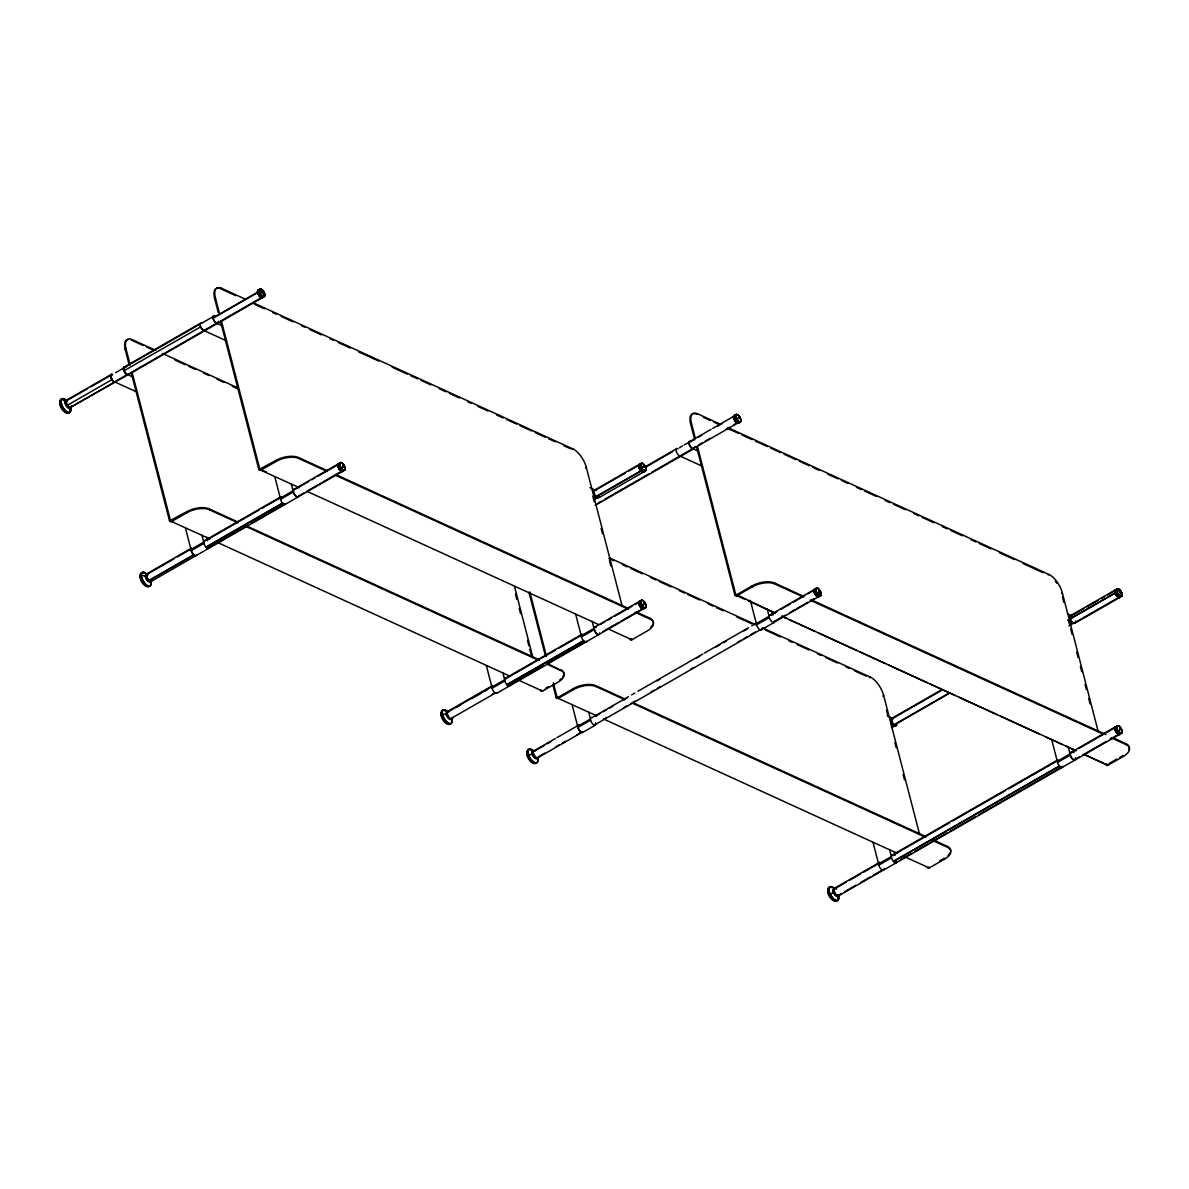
<?xml version="1.0" encoding="UTF-8"?>
<svg xmlns="http://www.w3.org/2000/svg" width="1189" height="1189" viewBox="0 0 1189 1189"><rect width="100%" height="100%" fill="white"/><g stroke="black" fill="none" stroke-linecap="round" stroke-linejoin="round"><path stroke-width="1.5" d="M644.17 466.831L643.888 466.4M342.848 465.657L342.863 466.578M262.903 292.479L262.665 292.137M818.968 592.107L818.597 591.498M1119.86 591.854L1119.815 592.716M738.681 417.562L738.518 418.29M1119.86 728.768L1119.83 729.66M643.888 603.328L643.754 604.116M644.81 470.799L642.803 471.974M640.187 464.349L642.209 463.234M262.695 292.167L262.799 292.301M345.241 469.477L343.339 470.606M646.117 607.178L645.226 607.817M337.958 464.513L339.98 463.383M833.489 892.79L834.574 892.092M821.227 593.415L820.365 593.95M814.019 591.528L816.055 590.383M1118.225 594.158L1116.352 595.258M264.032 292.093L263.17 292.598M258.474 294.575L260.495 293.415M1121.331 733.108L1120.32 733.613M141.105 575.015L140.005 576.635M155.7 350.354L132.142 339.593L131.295 340.084L143.066 345.464M245.038 299.034L221.481 288.258L220.634 288.749L235.779 295.675M128.932 363.908L125.246 349.67L126.093 349.18A16.423 7.283 60.1 0 1 132.142 339.593M218.271 312.588L214.585 298.335L215.432 297.845A16.423 7.283 60.1 0 1 221.481 288.258M66.391 400.277L65.41 401.466M66.762 400.054L111.424 374.386M123.79 367.312L200.361 323.319M68.442 399.682L87.585 388.684M90.78 386.856L111.513 374.936M124.236 367.639L129.021 364.889M132.202 363.061L200.807 323.646M115.645 372.647L125.217 367.148M201.788 323.155L214.555 315.828M212.831 317.953L257.493 292.286M257.835 292.494L213.158 318.162A3.835 1.694 60.1 0 0 215.774 322.516M123.938 370.775L200.792 326.812A3.835 1.694 60.1 0 0 203.111 329.933A3.835 1.694 60.1 0 0 205.043 329.799M67.327 405.33L112.167 379.484A3.835 1.694 60.1 0 1 111.008 376.006A3.835 1.694 60.1 0 1 112.42 374.936M113.713 382.516L70.641 407.262A4.384 1.947 60.1 0 1 67.907 407.515A4.384 1.947 60.1 0 1 65.172 402.432A4.384 1.947 60.1 0 1 67.193 400.812M114.382 381.951L127.149 374.624M129.72 373.316L203.096 331.166M203.72 330.631L216.487 323.304M220.485 321.164L261.966 297.324A5.499 4.919 69.3 0 0 262.293 297.696M128.575 374.565L217.319 323.482L222.388 325.786M262.338 297.755L217.676 323.423A4.384 1.947 60.1 0 1 213.188 319.187A4.384 1.947 60.1 0 1 214.897 316.006M132.083 372.32L170.458 520.425L186.703 511.746A16.423 7.758 -14.5 0 1 209.145 508.847L237.741 521.912M221.422 321L259.797 469.09L276.041 460.425A16.423 7.758 -14.5 0 1 298.484 457.512L327.079 470.591M131.236 372.811L169.447 520.589A2.185 1.665 -65.4 0 0 171.632 521.481L186.955 512.682A16.423 7.758 -14.5 0 1 209.383 509.769L237.978 522.848M220.56 321.491L258.786 469.269A2.185 1.665 -65.4 0 0 260.971 470.16L276.279 461.362A16.423 7.758 -14.5 0 1 298.721 458.449L327.317 471.528M146.886 573.782L191.548 548.114M204.196 540.876L280.767 496.883M294.025 489.348L338.687 463.68M147.064 574.317L174.189 558.741M177.369 556.913L190.136 549.571M206.381 540.267L259.024 510.022M262.204 508.179L279.757 498.102M295.838 488.917L308.605 481.575M311.8 479.747L314.981 477.919M318.176 476.076L338.91 464.171M146.321 575.208L145.385 576.249M191.161 550.685L203.913 543.358M280.485 499.365L293.252 492.023M282.714 502.947L206.143 546.94A3.835 1.694 60.1 0 0 208.655 547.668M206.083 547.267L282.67 503.274M149.115 580.708L193.792 555.04M209.814 547.059L248.1 525.062M251.295 523.234L284.795 503.987M299.019 495.754L303.804 493.004M307 491.176L318.162 484.755M319.752 483.849L342.09 471.007M297.651 497.165L342.313 471.498M151.256 581.376L298.112 496.943M572.191 449.516L573.039 449.026A16.423 7.283 60.1 0 1 586.34 467.455L622.248 606.345M585.493 467.946L586.34 467.455M719.39 423.76L697.527 413.772L696.665 414.248A16.423 7.283 60.1 0 0 690.616 423.834L694.762 439.871M690.616 423.834L691.463 423.358A16.423 7.283 60.1 0 1 697.527 413.772M594.411 490.195L639.073 464.527M594.916 490.522L625.236 473.103M628.416 471.275L639.593 464.854M645.449 466.638L677.046 448.476M690.378 441.238L711.111 429.333M712.701 428.412L733.45 416.492M645.657 467.128L672.528 451.686M679.424 447.748L682.62 445.905M684.21 444.998L688.996 442.249M693.707 439.885L690.527 441.714A3.835 1.694 60.1 0 0 689.635 441.758M698.493 437.136L701.688 435.308M717.636 426.138L722.422 423.388M641.139 470.666L596.462 496.333A3.835 1.694 60.1 0 0 597.606 497.165M596.432 496.675L641.094 471.007M593.92 498.607L596.759 496.987L593.385 495.441M594.515 499.469L597.71 497.626M599.063 497.567L643.739 471.899M695.788 446.574L692.593 448.416A3.835 1.694 60.1 0 1 689.278 443.928M698.983 444.745L702.164 442.917M705.359 441.074L710.145 438.325M726.093 429.17L729.288 427.327M734.074 424.577L737.269 422.749M598.156 503.036L601.322 501.208M604.488 499.395L623.452 488.501M625.028 487.594L648.733 473.98M651.884 472.167L692.518 448.803M692.741 448.892L737.418 423.225M595.228 505.34L693.365 448.981L698.419 451.285M447.777 711.349L492.454 685.681A4.384 1.947 60.1 0 0 493.524 691.299A4.384 1.947 60.1 0 0 497.359 692.444M505.102 678.443L581.674 634.45M595.065 626.9L639.727 601.233M447.985 711.869L470.324 699.043M473.504 697.215L491.057 687.123M505.682 678.741L555.144 650.324M558.325 648.495L582.253 634.748M600.059 624.641L604.844 621.892M608.04 620.049L611.22 618.221M614.416 616.392L631.968 606.301M635.149 604.473L639.935 601.723M457.275 706.965L460.455 705.122M471.632 698.716L481.203 693.217M484.384 691.374L487.579 689.546M447.317 713.563L446.38 714.5M492.068 688.297L504.835 680.955M581.406 636.962L594.173 629.635M583.65 640.514L507.079 684.507A3.835 1.694 60.1 0 0 507.822 685.161M507.019 684.849L583.591 640.856M492.068 694.45L495.263 692.607A3.835 1.694 60.1 0 0 496.66 692.726M450.676 718.721L495.337 693.068M544.235 665.364L509.145 685.533A3.835 1.694 60.1 0 1 508.535 685.518M547.43 663.536L585.716 641.54A3.835 1.694 60.1 0 1 585.107 641.525M603.016 631.493L618.964 622.323M620.569 621.416L642.892 608.575M496.928 693.202L643.1 609.065M545.365 688.401L548.426 686.633M553.316 682.679L557.002 696.932L556.155 697.423L552.93 684.953M697.453 446.499L735.679 594.277L734.817 594.768L696.605 446.99M557.002 696.932L558.087 697.378L573.41 688.58A16.423 7.758 -14.5 0 1 595.852 685.667L624.448 698.746M735.679 594.277L736.764 594.723L752.087 585.924A16.423 7.758 -14.5 0 1 774.515 583.011L803.11 596.09M596.759 715.882L556.155 697.423A2.185 1.665 -65.4 0 0 558.34 698.315L573.648 689.516A16.423 7.758 -14.5 0 1 596.09 686.603L624.686 699.682M803.363 597.027L774.767 583.948A16.423 7.758 -14.5 0 0 752.325 586.861L737.002 595.659A2.185 1.665 -65.4 0 1 734.817 594.768L744.849 599.345M769.268 615.397L813.945 589.744M534.53 750.512L555.278 738.607M556.868 737.685L579.206 724.859M592.122 717.576L628.476 696.695M631.627 694.881L634.792 693.068M637.958 691.255L702.744 654.039M704.319 653.133L748.565 627.703M751.716 625.89L756.457 623.17M771.2 614.906L777.576 611.235M780.772 609.407L790.343 603.908M793.524 602.065L804.7 595.659M807.881 593.816L814.272 590.16M534.693 751.002L544.265 745.503M547.46 743.66L550.641 741.832M595.421 716.239L600.163 713.519M603.328 711.691L606.479 709.878M609.645 708.064L612.811 706.251M623.868 699.89L627.019 698.077M657.041 680.836L660.207 679.023M696.546 658.141L699.712 656.328M715.51 647.247L720.252 644.527M723.417 642.699L726.568 640.886M743.957 630.898L747.108 629.085M577.854 727.505L590.621 720.177M756.531 624.864L769.298 617.522M533.296 753.573L532.33 754.406M603.611 719.226L606.776 717.398M624.151 707.425L627.316 705.597M630.482 703.784L635.208 701.064M651.022 691.983L654.173 690.17M657.339 688.357L660.504 686.543M690.527 669.288L693.677 667.475M737.923 642.06L741.089 640.247M744.24 638.434L747.405 636.605M750.556 634.792L755.297 632.072M538.439 756.798L544.815 753.127M555.991 746.722L559.172 744.879M562.367 743.051L565.563 741.223M576.724 734.802L581.51 732.052A3.835 1.694 60.1 0 1 580.96 731.785M775.733 620.688L785.305 615.189M790.091 612.439L794.876 609.689M796.481 608.768L807.643 602.347M810.839 600.519L814.034 598.691M536.997 758.196L581.659 732.528M594.262 725.141L760.172 629.828M774.47 622.01L819.132 596.358A4.31 1.917 60.1 0 1 814.955 593.906A4.31 1.917 60.1 0 1 815.134 589.149M582.714 732.424L595.481 725.097M761.391 629.769L774.143 622.442M869.545 677.671L870.407 677.18A16.423 7.283 60.1 0 1 883.709 695.61L919.617 834.485M1048.222 575.015L1049.084 574.525A16.423 7.283 60.1 0 1 1062.371 592.969L1098.294 731.844M882.847 696.1L883.709 695.61M1061.524 593.445L1062.371 592.969M1070.59 615.605L1115.267 589.937M892.211 718.141L941.658 689.739M1071.007 616.021L1083.759 608.679M1086.954 606.851L1098.116 600.43M1101.311 598.602L1104.507 596.774M1107.687 594.931L1115.668 590.353M1070.338 618.652L1115 592.984M1115.312 593.073L1070.635 618.741A3.835 1.694 60.1 0 1 1071.958 616.14M949.372 692.934L894.069 724.696A3.835 1.694 60.1 0 1 891.75 720.519A3.835 1.694 60.1 0 1 893.117 718.706M891.289 726.761L949.357 693.306M1069.951 624.121L1072.79 622.486L1067.737 620.168M891.884 727.609L895.079 725.78M1068.97 625.875L1073.756 623.125M1076.164 621.862L1119.235 597.116M1074.975 623.185L1119.652 597.517M834.916 888.049L879.578 862.382M891.839 855.233L1057.749 759.905A4.384 1.947 60.1 0 0 1059.131 765.79A4.384 1.947 60.1 0 0 1062.773 766.221M1070.917 752.414L1115.594 726.747M846.3 882.119L835.139 888.54A3.835 1.694 60.1 0 1 836.164 888.867M849.496 880.291L860.658 873.87M863.853 872.042L879.801 862.872M1072.746 751.983L1075.941 750.155M1079.136 748.312L1115.817 727.237M892.582 855.545L902.094 850.061M903.12 849.466L949.699 822.654M952.686 820.93L1005.552 790.566M878.775 865.116L891.542 857.789M1057.452 762.461L1070.204 755.134M893.548 861.49L1059.458 766.162M841.426 893.548L838.23 895.391A3.835 1.694 60.1 0 0 838.914 894.931M844.621 891.72L855.783 885.3M860.568 882.55L870.14 877.051M873.335 875.223L882.907 869.724M1079.211 756.977L1074.425 759.726A3.835 1.694 60.1 0 1 1071.705 757.779A3.835 1.694 60.1 0 1 1070.397 753.945M1082.406 755.149L1106.335 741.401M1109.515 739.573L1119.087 734.074M979.067 814.569L1025.438 787.876M1026.657 787.177L1062.223 766.697A3.835 1.694 60.1 0 1 1061.569 767.068M838.453 895.882L883.13 870.214M883.635 870.036L1119.325 734.564M1084.011 754.45L1105.725 764.378L1106.587 763.888M939.726 860.821L944.319 858.19L944.556 859.127L929.248 867.925A2.185 1.665 -65.4 0 1 927.375 867.673M1109.203 763.457L1116.857 759.058M1119.919 757.289L1122.981 755.535L1123.233 756.472L1107.91 765.27A2.185 1.665 -65.4 0 1 1105.725 764.378M892.255 718.691L941.822 690.244M1008.495 788.872L1055.282 762.06M900.459 859.632L911.695 853.197M914.906 851.354L946.979 832.969M950.189 831.126L975.857 816.412M1119.875 591.453L1120.796 590.948M451.359 719.954L451.716 718.914M150.602 583.829L150.557 581.659A29.026 20.317 -0.9 0 0 150.067 580.708A3.835 1.694 60.1 0 1 147.064 580.247A3.835 1.694 60.1 0 1 145.638 575.208M141.105 575L143.646 575.744A29.026 20.317 -0.9 0 1 145.489 576.546M644.438 608.292L644.111 608.263A4.384 1.947 60.1 0 1 639.667 606.004A4.384 1.947 60.1 0 1 640.262 601.337A4.31 1.917 60.1 0 0 639.845 606.018A4.31 1.917 60.1 0 0 644.141 608.144M738.369 418.067L739.068 418.26M343.249 466.177L343.324 466.385M828.525 894.901L832.062 893.266A29.026 5.544 -24.4 0 1 834.084 892.776A2.735 1.219 60.1 0 1 834.069 890.308M1120.231 592.375L1119.889 592.33A18.073 15.962 38.7 0 1 1121.985 596.001M541.634 690.229L542.541 691.091L557.849 682.293A16.423 7.758 -14.5 0 0 560.94 670.537L547.237 663.447M68.308 412.88L70.151 412.137L69.735 409.655A29.026 25.861 45.6 0 0 68.947 406.95M643.457 603.522L644.215 603.834M1116.932 726.494L1114.896 727.623M727.802 427.609L1049.084 574.525M703.398 417.339L710.13 420.416M713.489 421.946L718.542 424.25M728.634 428.872L738.726 433.48M742.085 435.025L752.176 439.633M755.55 441.178L767.321 446.559M770.68 448.104L780.772 452.712M784.146 454.257L795.917 459.638M799.276 461.169L809.367 465.791M812.741 467.336L819.459 470.413M827.871 474.248L837.963 478.87M841.336 480.401L848.054 483.477M856.466 487.327L861.52 489.63M864.879 491.176L876.65 496.556M885.062 500.406L890.115 502.709M893.474 504.255L905.245 509.635M913.657 513.485L918.711 515.788M922.07 517.334L933.841 522.714M942.253 526.564L947.306 528.867M950.665 530.398L962.436 535.793M970.848 539.628L975.901 541.946M979.26 543.477L991.031 548.857M999.444 552.707L1014.589 559.633M1023.001 563.482L1043.184 572.712M1067.603 613.94L1070.977 615.486M680.598 456.308L702.521 466.341M253.45 302.883L573.039 449.026M254.268 304.131L264.374 308.754M272.771 312.603L276.145 314.134M281.184 316.437L292.97 321.833M301.367 325.667L304.741 327.213M309.779 329.516L321.565 334.912M329.962 338.746L333.336 340.292M338.375 342.595L350.161 347.976M358.558 351.825L378.756 361.055M392.207 367.208L407.351 374.134M410.71 375.665L417.443 378.756M420.802 380.287L430.894 384.909M439.306 388.744L446.038 391.82M449.397 393.366L459.489 397.973M467.901 401.823L471.26 403.368M477.993 406.445L488.084 411.052M496.497 414.902L503.229 417.978M506.588 419.509L516.68 424.131M520.039 425.662L531.825 431.057M535.184 432.588L545.275 437.21M548.634 438.741L555.367 441.818M563.779 445.667L570.512 448.743M589.878 487.668L594.946 489.987M811.522 599.94L1105.889 734.549M1114.301 738.399L1126.072 743.779A16.423 7.758 -14.5 0 1 1128.926 749.783M810.081 600.103L1102.768 733.94M1111.18 737.789L1126.31 744.715A16.423 7.758 -14.5 0 1 1123.233 756.472M204.567 330.81L226.49 340.827M775.436 613.227L736.764 594.723M782.124 616.288L1076.164 750.749M1084.531 754.569L1107.91 765.27L1107.672 764.334M748.193 600.876L773.251 612.335M781.604 616.155L786.613 618.458M789.957 619.974L796.645 623.036M798.309 623.794L815.015 631.433M818.359 632.964L856.793 650.546M860.137 652.062L885.196 663.521M888.54 665.052L926.959 682.635M930.303 684.151L955.361 695.61M958.706 697.14L997.125 714.723M1000.469 716.239L1038.904 733.821M1045.577 736.868L1062.297 744.507M1065.626 746.038L1072.315 749.1M162.432 353.43L238.127 388.045M609.675 557.953L756.026 624.879M762.744 627.955L870.407 677.18M146.44 346.995L153.158 350.071M175.036 360.074L185.127 364.696M188.486 366.227L195.219 369.303M203.631 373.153L208.67 375.456M217.082 379.306L223.814 382.382M232.227 386.232L237.265 388.535M608.827 558.444L613.881 560.747M622.293 564.597L627.331 566.9M630.69 568.446L642.476 573.826M650.888 577.676L655.927 579.979M659.286 581.51L671.072 586.905M679.484 590.755L684.522 593.058M687.881 594.589L699.667 599.984M708.079 603.819L713.118 606.137M716.477 607.668L723.209 610.745M736.675 616.898L751.805 623.824M765.27 629.977L780.4 636.903M788.812 640.752L792.171 642.283M797.225 644.587L808.996 649.982M817.408 653.816L820.767 655.362M825.82 657.666L837.591 663.046M846.003 666.895L849.362 668.441M854.415 670.745L866.187 676.125M887.247 715.823L892.315 718.126M133.049 377.121L127.981 374.803L69.542 407.872M890.739 723.596L894.113 725.141M335.491 474.441L628.164 608.278M636.576 612.127L650.041 618.28A16.423 7.758 -14.5 0 1 653.266 622.843M335.729 475.377L628.416 609.214M635.134 612.29L650.279 619.216A16.423 7.758 -14.5 0 1 647.188 630.973L631.879 639.771A2.185 1.665 -65.4 0 1 629.694 638.879M115.229 382.13L135.457 391.389M266.321 471.84L258.786 469.269L299.39 487.728M307.238 491.429L598.468 624.493M608.486 629.07L631.879 639.771L631.641 638.835M246.153 525.761L538.84 659.598M632.845 702.595L925.532 836.432M933.945 840.281L947.395 846.434A16.423 7.758 -14.5 0 1 950.635 850.982M244.711 525.924L539.078 660.534M547.49 664.383L560.94 670.537M633.098 703.531L925.77 837.368M932.503 840.445L947.648 847.356A16.423 7.758 -14.5 0 1 944.556 859.127M173.639 521.629L169.447 520.589L210.067 539.048M218.419 542.868L509.13 675.813M517.483 679.632L542.541 691.091A2.185 1.665 -65.4 0 1 540.356 690.2M603.447 718.944L897.502 853.405M903.67 856.333L929.248 867.925L928.995 866.989M640.945 600.802L638.924 601.931M527.158 755.877L530.71 754.51A29.026 11.34 -17.8 0 1 532.954 754.599M643.442 466.608L644.2 467.351M262.219 292.331L263.022 292.851M1120.291 729.466L1119.8 728.723M735.976 414.649L733.955 415.778M819.384 591.899L818.612 591.126L819.34 592.167M738.25 417.711L738.681 418.469M441.06 715.436L442.263 713.98L444.671 714.307A29.026 15.947 -10.9 0 1 447.049 714.886M262.204 292.152L263.007 293.014M343.353 466.593L342.818 465.642M643.457 603.313L644.2 604.294M262.992 293.074L262.293 291.974L262.828 293.133M644.185 467.366L643.546 466.237L643.873 467.307M644.185 604.309L643.561 603.165L643.918 604.265M818.82 591.082L819.221 592.226M1119.592 591.75L1119.889 592.33A18.073 15.962 38.7 0 0 1117.214 588.986M60.297 400.961L61.575 398.984L63.82 400.47A29.026 25.861 45.6 0 1 65.99 402.372A2.735 1.219 60.1 0 0 65.99 404.364M342.67 465.612L343.071 466.742M262.457 291.989L262.65 293.044M1126.072 743.779L1126.31 744.715M1062.446 597.012L1063.828 602.347M1068.435 620.153L1069.818 625.503M1070.739 629.055L1072.121 634.406M1076.714 652.211L1078.096 657.547M1080.4 666.449L1081.782 671.785M1085.007 684.255L1086.389 689.59M1088.693 698.493L1090.075 703.843M1073.013 748.951L1073.949 752.533M1068.183 746.737L1070.041 753.915L1057.274 761.242L1051.715 739.736M947.395 846.434L947.648 847.356M886.533 710.338L887.915 715.689M894.827 742.397L896.209 747.732M903.105 774.44L904.487 779.791M894.351 851.606L895.272 855.188M889.506 849.392L891.364 856.556L878.597 863.898L873.038 842.392M774.515 583.011L774.767 583.948M772.107 611.354L773.028 614.936M767.262 609.14L769.12 616.303L756.353 623.631L750.333 600.341M752.087 585.924L752.325 586.861M691.463 423.358L695.149 437.597M650.041 618.28L650.279 619.216M592.85 496.437L594.232 501.773M601.144 528.481L602.526 533.831M609.437 560.539L610.819 565.875M592.137 621.238L593.995 628.401L581.228 635.743L575.669 614.237M595.852 685.667L596.09 686.603M588.585 711.795L590.443 718.959L577.676 726.286L572.117 704.795M573.41 688.58L573.648 689.516M558.087 697.378L558.34 698.315M529.833 591.884L546.405 655.971M528.986 592.375L545.558 656.462M514.495 586.445L532.925 657.666M515.491 594.054L516.873 599.39M519.177 608.292L520.559 613.643M527.47 640.351L528.837 645.686M529.759 649.253L531.141 654.589M502.813 672.573L504.656 679.736L491.904 687.064L486.331 665.572M298.484 457.512L298.721 458.449M291.231 483.641L293.074 490.804L280.322 498.132L274.763 476.64M276.041 460.425L276.279 461.362M260.733 469.224L260.971 470.16M215.432 297.845L219.579 313.881M209.145 508.847L209.383 509.769M206.723 537.175L207.659 540.757M201.892 534.961L203.735 542.125L190.983 549.452L185.425 527.961M186.703 511.746L186.955 512.682M171.394 520.544L171.632 521.481M126.093 349.18L130.24 365.201M740.673 421.738L738.696 422.912A4.384 1.947 60.1 0 1 734.267 419.866A4.384 1.947 60.1 0 1 735.04 415.585M818.924 591.141L818.983 591.646A18.073 13.005 -60.7 0 1 819.414 595.362M819.028 592.152L818.983 591.646A18.073 13.005 -60.7 0 0 817.958 588.258M342.922 465.716L342.952 466.668M125.573 367.342A4.384 1.947 60.1 0 0 123.433 368.664A4.384 1.947 60.1 0 0 125.915 373.732A4.384 1.947 60.1 0 0 128.843 374.015A4.384 1.947 60.1 0 1 125.93 373.792A4.384 1.947 60.1 0 1 123.418 368.694A4.384 1.947 60.1 0 1 125.633 367.446M115.586 382.026A4.384 1.947 60.1 0 1 111.201 378.087A4.384 1.947 60.1 0 1 112.45 374.49A4.384 1.947 60.1 0 0 111.112 377.939A4.384 1.947 60.1 0 0 115.392 382.145M125.246 349.67A16.423 7.283 60.1 0 1 128.204 339.415M560.703 669.6A16.423 7.758 -14.5 0 1 562.694 677.106M561.401 678.592A16.423 7.758 -14.5 0 1 559.677 680.019M209.205 547.475A4.384 1.947 60.1 0 1 204.79 545.454A4.384 1.947 60.1 0 1 205.37 540.727M196.438 554.817A4.384 1.947 60.1 0 1 193.034 554.237A4.384 1.947 60.1 0 1 191.117 548.59M510.155 684.284A4.384 1.947 60.1 0 1 507.896 685.592A4.384 1.947 60.1 0 1 504.76 680.628A4.384 1.947 60.1 0 1 506.455 678.399M1060.603 766.771A3.835 1.694 60.1 0 1 1059.533 765.85L893.623 861.178A3.835 1.694 60.1 0 0 894.693 862.084M896.521 861.029A3.835 1.694 60.1 0 1 895.644 862.397M896.863 861.535A4.384 1.947 60.1 0 1 894.158 862.084A4.384 1.947 60.1 0 1 891.364 856.823A4.384 1.947 60.1 0 1 893.697 855.545M69.824 407.322A3.835 1.694 60.1 0 1 65.99 405.494A3.835 1.694 60.1 0 1 66.391 401.302M71.474 405.925A4.384 1.947 60.1 0 1 69.438 407.53A4.384 1.947 60.1 0 1 66.183 402.833A4.384 1.947 60.1 0 1 67.416 400.069M68.115 407.024A2.735 1.219 60.1 0 1 66.168 404.795M70.419 407.158A7.803 3.463 60.1 0 1 66.956 411.795A7.803 3.463 60.1 0 1 61.055 401.139A7.803 3.463 60.1 0 1 67.134 401.243M69.794 410.725A7.922 3.508 60.1 0 1 62.244 408.719A7.922 3.508 60.1 0 1 62.348 399.177M63.701 399.772A7.922 3.508 60.1 0 1 64.072 400.009M64.786 400.589A7.922 3.508 60.1 0 1 65.514 401.273M69.527 408.481A7.922 3.508 60.1 0 1 69.705 409.432M67.461 412.538A6.822 3.032 60.1 0 1 61.917 409.09A6.822 3.032 60.1 0 1 59.985 401.421M60.119 401.169A6.822 3.032 60.1 0 1 61.248 400.574M70.359 407.441A7.937 3.522 60.1 0 1 66.762 411.988A7.937 3.522 60.1 0 1 60.773 401.228A7.937 3.522 60.1 0 1 66.822 401.109M67.505 405.152A3.835 1.694 60.1 0 1 67.253 400.5M285.776 503.482A4.384 1.947 60.1 0 1 281.63 501.907A4.384 1.947 60.1 0 1 281.377 496.616M285.226 503.675A3.835 1.694 60.1 0 1 283.472 503.601M643.591 608.144A3.775 1.679 60.1 0 1 640.708 607.059A3.775 1.679 60.1 0 1 639.087 602.615M639.192 602.258A3.775 1.679 60.1 0 1 640.381 601.842M597.175 633.841A3.835 1.694 60.1 0 1 594.545 629.977A3.835 1.694 60.1 0 1 595.273 627.391M599.494 632.964A4.384 1.947 60.1 0 1 597.101 634.183A4.384 1.947 60.1 0 1 594.039 628.951A4.384 1.947 60.1 0 1 596.179 627.287M642.773 606.122A18.073 5.707 -39.4 0 0 643.814 603.774A18.073 5.707 -39.4 0 0 644.364 601.723M640.722 607.311A5.499 1.739 -39.4 0 1 640.722 607.089M644.483 608.114A4.518 2.006 60.1 0 1 639.935 605.885A4.518 2.006 60.1 0 1 640.514 601.039M896.863 724.517A4.384 1.947 60.1 0 1 894.277 725.275A4.384 1.947 60.1 0 1 891.378 720.088A4.384 1.947 60.1 0 1 893.504 718.498M1075.451 620.985A4.384 1.947 60.1 0 1 1073.459 622.977A4.384 1.947 60.1 0 1 1070.115 617.804A4.384 1.947 60.1 0 1 1072.106 615.813M681.267 455.922A4.384 1.947 60.1 0 1 676.63 452.414A4.384 1.947 60.1 0 1 678.191 448.862M694.317 447.495A4.384 1.947 60.1 0 1 691.626 448.208A4.384 1.947 60.1 0 1 688.803 442.828A4.384 1.947 60.1 0 1 691.329 441.788M1055.297 581.139A16.423 7.283 60.1 0 1 1056.932 583.413M761.852 628.178A4.384 1.947 60.1 0 1 758.404 628.401A4.384 1.947 60.1 0 1 756.843 622.308M774.619 621.282A4.384 1.947 60.1 0 1 771.824 621.758A4.384 1.947 60.1 0 1 769.12 616.348A4.384 1.947 60.1 0 1 771.72 615.501M1075.421 757.72A4.384 1.947 60.1 0 1 1073.593 759.964A4.384 1.947 60.1 0 1 1070.145 754.896A4.384 1.947 60.1 0 1 1072.002 752.667M150.958 580.856A4.384 1.947 60.1 0 1 148.03 580.975A4.384 1.947 60.1 0 1 145.459 575.625A4.384 1.947 60.1 0 1 148.075 574.852M151.806 579.593A4.384 1.947 60.1 0 1 149.695 581.124A4.384 1.947 60.1 0 1 146.47 576.293A4.384 1.947 60.1 0 1 147.912 573.752M146.841 579.073A2.735 1.219 60.1 0 1 146.113 577.26M150.81 581.049A7.803 3.463 60.1 0 1 147.213 585.389A7.803 3.463 60.1 0 1 141.372 574.837A7.803 3.463 60.1 0 1 147.287 574.688M149.933 585.553A7.922 3.508 60.1 0 1 142.308 581.941A7.922 3.508 60.1 0 1 142.175 572.741M143.111 572.964A7.922 3.508 60.1 0 1 143.453 573.098M145.593 574.673A7.922 3.508 60.1 0 1 145.965 575.045M146.916 586.415A6.822 3.032 60.1 0 1 141.253 581.035A6.822 3.032 60.1 0 1 140.911 574.391M148.239 585.672A6.822 3.032 60.1 0 1 148.09 585.895M150.572 580.752A7.937 3.522 60.1 0 1 147.198 585.716A7.937 3.522 60.1 0 1 141.105 574.867A7.937 3.522 60.1 0 1 147.273 574.882M191.34 549.526A3.835 1.694 60.1 0 0 193.777 554.654L149.115 580.306A3.835 1.694 60.1 0 1 146.737 576.219A3.835 1.694 60.1 0 1 147.912 574.198M774.277 621.074A3.835 1.694 60.1 0 1 774.143 621.594M818.433 596.313A3.775 1.679 60.1 0 1 817.482 596.313M816.516 595.689A3.775 1.679 60.1 0 1 814.287 591.884A3.775 1.679 60.1 0 1 815.119 589.67M819.132 596.358A4.384 1.947 60.1 0 1 814.822 593.935A4.384 1.947 60.1 0 1 815.074 589.149M819.548 596.209A4.518 2.006 60.1 0 1 814.762 593.222A4.518 2.006 60.1 0 1 816.174 589.194M128.471 373.792A3.835 1.694 60.1 0 1 126.911 374.149M126.168 373.628A3.835 1.694 60.1 0 1 124.221 370.805M205.444 329.962A4.384 1.947 60.1 0 1 201.06 327.852A4.384 1.947 60.1 0 1 201.476 323.036M342.818 470.235A3.775 1.679 60.1 0 1 339.801 469.506A3.775 1.679 60.1 0 1 338.285 464.691M338.553 464.364A3.775 1.679 60.1 0 1 339.564 464.319M297.428 496.675A3.835 1.694 60.1 0 1 296.403 496.378M295.823 495.947A3.835 1.694 60.1 0 1 293.579 492.216A3.835 1.694 60.1 0 1 294.248 489.823M343.22 470.517A4.384 1.947 60.1 0 1 338.895 468.674A4.384 1.947 60.1 0 1 339.192 463.725M298.543 496.125A4.384 1.947 60.1 0 1 294.218 494.297A4.384 1.947 60.1 0 1 294.515 489.348M342.016 468.748A18.073 6.614 -41.1 0 0 342.908 466.207A18.073 6.614 -41.1 0 0 343.279 463.978M339.965 469.937A5.499 2.006 -41.1 0 1 339.95 469.685M343.294 470.294A4.31 1.917 60.1 0 1 338.999 468.585A4.31 1.917 60.1 0 1 339.43 463.769M343.636 470.19A4.518 2.006 60.1 0 1 339.237 468.704A4.518 2.006 60.1 0 1 339.46 463.442M536.744 758.017A3.835 1.694 60.1 0 1 533.742 757.007A3.835 1.694 60.1 0 1 532.167 752.34M532.286 752.057A3.835 1.694 60.1 0 1 533.326 751.701M537.577 757.988A4.384 1.947 60.1 0 1 533.356 756.026A4.384 1.947 60.1 0 1 533.281 750.928A7.937 3.522 60.1 0 0 527.812 752.102A7.937 3.522 60.1 0 0 533.935 762.506A7.937 3.522 60.1 0 0 537.413 757.988M538.528 756.724A4.384 1.947 60.1 0 1 536.016 757.646A4.384 1.947 60.1 0 1 533.044 752.474A4.384 1.947 60.1 0 1 535.109 750.779M535.258 757.482A2.735 1.219 60.1 0 1 533.445 755.699M533.222 755.283A2.735 1.219 60.1 0 1 532.776 753.425M537.517 757.854A7.803 3.463 60.1 0 1 534.129 762.312A7.803 3.463 60.1 0 1 528.094 752.161A7.803 3.463 60.1 0 1 533.267 750.735M536.402 762.848A7.922 3.508 60.1 0 1 528.466 757.765A7.922 3.508 60.1 0 1 529.447 749.62M530.814 750.259A7.922 3.508 60.1 0 1 531.528 750.779M534.649 762.833A6.822 3.032 60.1 0 1 528.733 759.191A6.822 3.032 60.1 0 1 527.351 751.359M580.381 731.354A3.835 1.694 60.1 0 1 578.285 728.01A3.835 1.694 60.1 0 1 578.478 725.394M583.13 731.696A4.384 1.947 60.1 0 1 579.177 730.343A4.384 1.947 60.1 0 1 578.389 724.829M536.298 757.452A3.835 1.694 60.1 0 1 533.489 753.276M533.385 751.879A3.835 1.694 60.1 0 1 533.816 751.062M509.799 684.611A3.835 1.694 60.1 0 1 509.576 685.221M586.638 641.332A4.384 1.947 60.1 0 1 582.432 639.34A4.384 1.947 60.1 0 1 582.298 634.227M1118.477 597.027A3.775 1.679 60.1 0 1 1115.386 593.237A3.775 1.679 60.1 0 1 1116.129 590.368M1119.785 596.298A3.775 1.679 60.1 0 1 1119.384 596.967M1120.201 596.075A4.384 1.947 60.1 0 1 1117.719 597.041A4.384 1.947 60.1 0 1 1114.732 591.884A4.384 1.947 60.1 0 1 1116.783 590.145M1115.356 590.651A5.499 4.86 38.7 0 1 1115.148 590.16M1120.261 596.254A4.31 1.917 60.1 0 1 1117.601 596.774A4.31 1.917 60.1 0 1 1114.851 591.646A4.31 1.917 60.1 0 1 1117.021 590.234M1119.949 597.205A5.499 4.86 38.7 0 1 1119.562 596.819M1120.588 596.298A4.518 2.006 60.1 0 1 1117.794 596.774A4.518 2.006 60.1 0 1 1114.925 591.453A4.518 2.006 60.1 0 1 1117.155 589.922M738.042 422.704A3.775 1.679 60.1 0 1 734.743 420.193A3.775 1.679 60.1 0 1 734.326 416.135M737.046 419.643A18.073 2.348 -33.6 0 0 738.622 418.023A18.073 2.348 -33.6 0 0 739.692 416.685M738.815 422.734A4.31 1.917 60.1 0 1 734.475 419.955A4.31 1.917 60.1 0 1 735.055 415.556M739.038 421.53A4.31 1.917 60.1 0 1 738.949 422.407M739.365 421.486A4.518 2.006 60.1 0 1 736.868 422.69A4.518 2.006 60.1 0 1 733.732 417.324A4.518 2.006 60.1 0 1 735.902 415.585M599.509 496.259A4.384 1.947 60.1 0 1 596.878 497.091A4.384 1.947 60.1 0 1 593.995 491.726A4.384 1.947 60.1 0 1 596.432 490.552M218.196 321.223A4.384 1.947 60.1 0 1 218.182 322.68M214.585 298.335A16.423 7.283 60.1 0 1 219.014 288.199M652.895 624.284A16.423 7.758 -14.5 0 1 650.725 627.257M262.487 296.641A3.775 1.679 60.1 0 1 259.455 295.853A3.775 1.679 60.1 0 1 257.954 291.052M258.206 290.725A3.775 1.679 60.1 0 1 259.276 290.696M217.29 322.992A3.835 1.694 60.1 0 1 216.339 322.873M262.932 296.358A4.384 1.947 60.1 0 1 260.391 297.22A4.384 1.947 60.1 0 1 257.463 292.033A4.384 1.947 60.1 0 1 259.559 290.398M264.3 296.507A4.28 1.902 60.1 0 0 262.828 290.265A4.28 1.902 60.1 0 0 259.722 291.439A4.28 1.902 60.1 0 0 264.3 296.507A18.073 16.156 69.3 0 0 262.576 292.568A18.073 16.156 69.3 0 0 260.317 288.927M262.962 296.7A4.31 1.917 60.1 0 1 260.138 296.819A4.31 1.917 60.1 0 1 257.567 291.691A4.31 1.917 60.1 0 1 259.841 290.517M258.414 290.621A5.499 4.919 69.3 0 1 258.251 290.086M263.304 296.596A4.518 2.006 60.1 0 1 260.495 296.953A4.518 2.006 60.1 0 1 257.656 291.662A4.518 2.006 60.1 0 1 259.856 290.131M595.57 722.971A3.835 1.694 60.1 0 1 594.128 724.666M595.942 723.507A4.384 1.947 60.1 0 1 593.683 724.814A4.384 1.947 60.1 0 1 590.547 719.85A4.384 1.947 60.1 0 1 592.226 717.621M451.003 718.706A3.835 1.694 60.1 0 1 447.094 716.462A3.835 1.694 60.1 0 1 447.733 712.538M451.82 718.691A4.384 1.947 60.1 0 1 447.554 716.759A4.384 1.947 60.1 0 1 447.614 711.721M452.741 717.413A4.384 1.947 60.1 0 1 450.304 718.468A4.384 1.947 60.1 0 1 447.272 713.326A4.384 1.947 60.1 0 1 449.293 711.542M448.818 717.888A2.735 1.219 60.1 0 1 446.99 714.307M451.701 718.542A7.803 3.463 60.1 0 1 448.431 723.135A7.803 3.463 60.1 0 1 442.308 713.028A7.803 3.463 60.1 0 1 447.421 711.438M448.966 723.507A6.822 3.032 60.1 0 1 442.962 719.984A6.822 3.032 60.1 0 1 441.654 712.062M450.631 723.596A7.922 3.508 60.1 0 1 442.724 718.617A7.922 3.508 60.1 0 1 443.631 710.398M445.34 711.245A7.922 3.508 60.1 0 1 445.697 711.512M451.612 718.706A7.937 3.522 60.1 0 1 448.208 723.313A7.937 3.522 60.1 0 1 442.026 712.954A7.937 3.522 60.1 0 1 447.376 711.602M950.249 852.439A16.423 7.758 -14.5 0 1 948.094 855.411M883.858 869.768A4.384 1.947 60.1 0 1 879.845 867.554A4.384 1.947 60.1 0 1 879.31 862.441M884.096 868.446A4.384 1.947 60.1 0 1 884.051 869.278M1119.83 732.959A3.775 1.679 60.1 0 1 1116.412 732.127A3.775 1.679 60.1 0 1 1115.847 727.282M1070.784 753.068A3.835 1.694 60.1 0 1 1071.155 752.905M1116.649 726.999A4.384 1.947 60.1 0 0 1114.762 728.976A4.384 1.947 60.1 0 0 1117.853 734.059A4.384 1.947 60.1 0 0 1120.201 732.84A4.31 1.917 60.1 0 1 1117.779 733.821A4.31 1.917 60.1 0 1 1114.881 728.768A4.31 1.917 60.1 0 1 1116.857 727.044M1119.027 731.874A18.073 6.971 -41.8 0 0 1119.86 729.273A18.073 6.971 -41.8 0 0 1120.172 726.955M1116.976 733.063A5.499 2.125 -41.8 0 1 1116.961 732.81M1120.603 732.944A4.518 2.006 60.1 0 1 1118.002 733.866A4.518 2.006 60.1 0 1 1114.955 728.545A4.518 2.006 60.1 0 1 1117.08 726.791M643.517 471.29A3.775 1.679 60.1 0 1 642.268 471.453A4.518 2.006 60.1 0 1 638.939 466.341A4.518 2.006 60.1 0 1 640.916 464.304M641.703 471.126A3.775 1.679 60.1 0 1 639.325 467.678A5.499 1.977 -18.9 0 1 639.117 467.545M639.087 466.757A3.775 1.679 60.1 0 1 640.262 464.884M599.078 496.556A3.835 1.694 60.1 0 1 598.557 497.255M644.141 470.279A4.384 1.947 60.1 0 1 641.911 471.706A4.384 1.947 60.1 0 1 638.746 466.683A4.384 1.947 60.1 0 1 640.499 464.513M645.924 467.604A18.073 6.495 -18.9 0 0 643.799 466.846A18.073 6.495 -18.9 0 0 641.183 466.37M644.2 470.279A4.31 1.917 60.1 0 1 642.045 471.632A4.31 1.917 60.1 0 1 638.924 466.891A4.31 1.917 60.1 0 1 640.321 464.394M644.527 470.145A4.518 2.006 60.1 0 1 642.194 471.602M837.413 895.956A3.835 1.694 60.1 0 1 833.727 893.147A3.835 1.694 60.1 0 1 834.009 889.268M837.814 894.663A3.835 1.694 60.1 0 1 837.68 895.599M838.587 894.633A4.384 1.947 60.1 0 1 836.239 895.852A4.384 1.947 60.1 0 1 833.147 890.769A4.384 1.947 60.1 0 1 835.035 888.792M839.419 894.782A4.384 1.947 60.1 0 1 836.447 894.827A4.384 1.947 60.1 0 1 833.935 889.461A4.384 1.947 60.1 0 1 836.61 888.807M836.164 895.079A2.735 1.219 60.1 0 1 835.57 894.752M838.26 894.871A7.803 3.463 60.1 0 1 835.228 900.014A7.803 3.463 60.1 0 1 829.001 889.684A7.803 3.463 60.1 0 1 834.5 888.644M835.302 900.623A6.822 3.032 60.1 0 1 829.58 896.684A6.822 3.032 60.1 0 1 828.124 889.119M828.525 888.778A6.822 3.032 60.1 0 1 829.298 888.599M837.651 897.472A7.922 3.508 60.1 0 1 833.861 900.623A7.922 3.508 60.1 0 1 827.945 891.438A7.922 3.508 60.1 0 1 831.304 887.603M838.141 894.975A7.937 3.522 60.1 0 1 835.05 900.236A7.937 3.522 60.1 0 1 828.718 889.669A7.937 3.522 60.1 0 1 834.41 888.748M643.858 603.299L643.844 604.205L643.829 603.269M643.903 466.43L644.007 466.549M641.02 602.853A4.28 1.902 60.1 0 0 645.627 607.668A4.28 1.902 60.1 0 0 643.918 601.307A4.28 1.902 60.1 0 0 641.02 602.853M640.708 602.957A4.488 1.992 60.1 0 0 645.538 607.951A4.488 1.992 60.1 0 0 643.71 601.277A4.488 1.992 60.1 0 0 640.708 602.957M816.115 590.651A4.28 1.902 60.1 0 0 820.707 595.585A4.28 1.902 60.1 0 0 819.117 589.283A4.28 1.902 60.1 0 0 816.115 590.651M815.817 590.799A4.488 1.992 60.1 0 0 820.648 595.867A4.488 1.992 60.1 0 0 818.864 589.209A4.488 1.992 60.1 0 0 815.817 590.799M340.084 465.241A4.28 1.902 60.1 0 0 344.691 470.116A4.28 1.902 60.1 0 0 343.041 463.784A4.28 1.902 60.1 0 0 340.084 465.241M339.772 465.345A4.488 1.992 60.1 0 0 344.602 470.398A4.488 1.992 60.1 0 0 342.833 463.74A4.488 1.992 60.1 0 0 339.772 465.345M1117.021 591.29A4.28 1.902 60.1 0 0 1121.599 596.284A4.28 1.902 60.1 0 0 1120.053 589.997A4.28 1.902 60.1 0 0 1117.021 591.29M1116.739 591.513A4.488 1.992 60.1 0 0 1121.569 596.536A4.488 1.992 60.1 0 0 1119.756 589.863A4.488 1.992 60.1 0 0 1116.739 591.513M735.828 417.146A4.28 1.902 60.1 0 0 740.45 421.917A4.28 1.902 60.1 0 0 738.696 415.526A4.28 1.902 60.1 0 0 735.828 417.146M735.515 417.22A4.488 1.992 60.1 0 0 740.361 422.199A4.488 1.992 60.1 0 0 738.503 415.511A4.488 1.992 60.1 0 0 735.515 417.22M259.44 291.632A4.488 1.992 60.1 0 0 264.255 296.774A4.488 1.992 60.1 0 0 262.561 290.161A4.488 1.992 60.1 0 0 259.44 291.632M1117.066 728.396A4.28 1.902 60.1 0 0 1121.688 733.167A4.28 1.902 60.1 0 0 1119.934 726.776A4.28 1.902 60.1 0 0 1117.066 728.396M1116.679 728.218A4.488 1.992 60.1 0 0 1121.48 733.509A4.488 1.992 60.1 0 0 1119.919 726.955A4.488 1.992 60.1 0 0 1116.679 728.218M640.975 465.835A4.28 1.902 60.1 0 0 645.582 470.755A4.28 1.902 60.1 0 0 643.962 464.438A4.28 1.902 60.1 0 0 640.975 465.835M640.648 465.865A4.488 1.992 60.1 0 0 645.449 471.052A4.488 1.992 60.1 0 0 643.814 464.468A4.488 1.992 60.1 0 0 640.648 465.865"/></g></svg>
